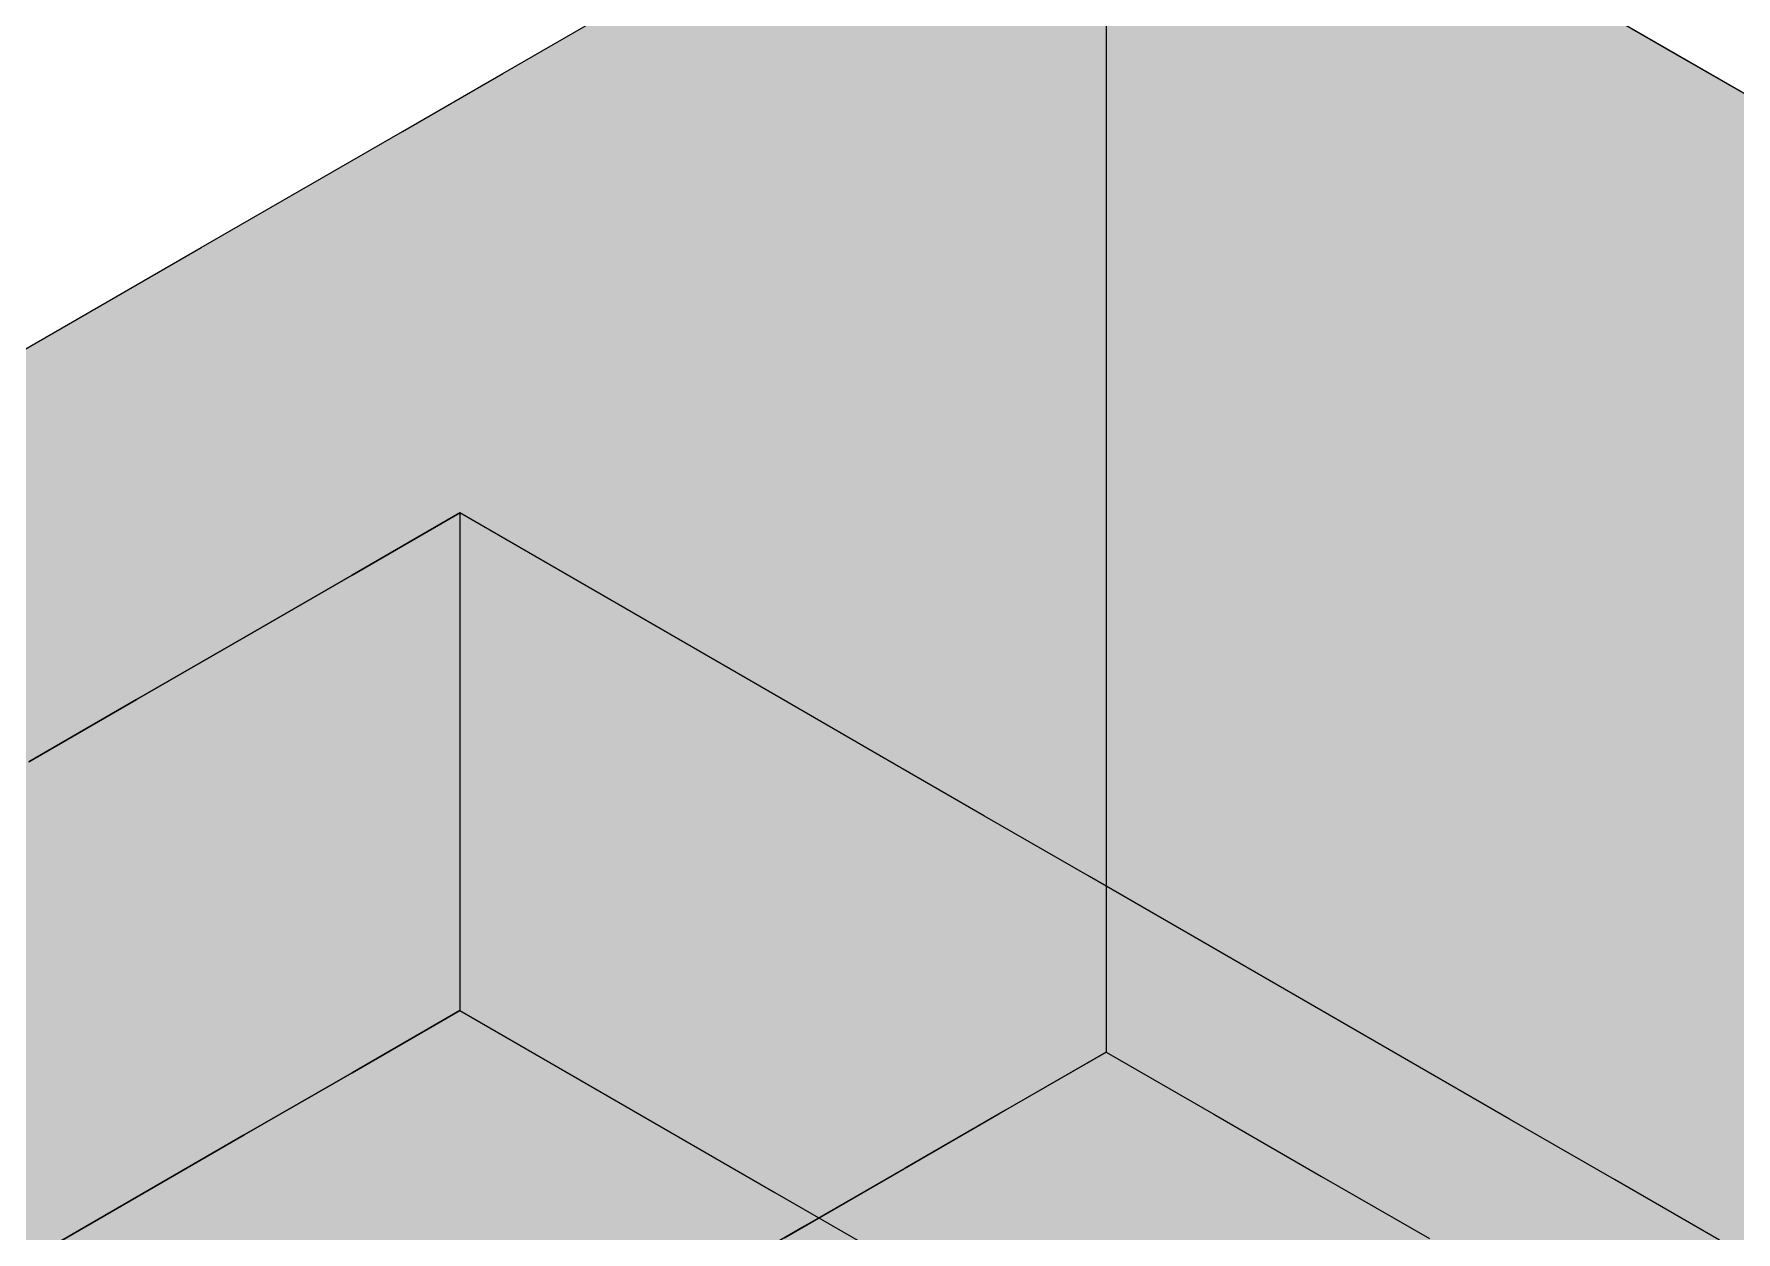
# Model space of a CAD drawing. Header units: metres. Extents: x 349021 to 349543, y 9281040 to 9281959.
# Drawn here: x 349202.8438 to 349203.049, y 9281042.6913 to 9281042.8357 of the extents above; entities that cross this region are included whole.
import ezdxf

# ---------------------------------------------------------------- set-up
doc = ezdxf.new("R2010")
doc.units = ezdxf.units.M
doc.header["$LTSCALE"] = 0.25
doc.layers.add('ISO-3D', color=7, linetype='CONTINUOUS', lineweight=13)
doc.layers.add('ISO-3D-ARISTAS', color=250, linetype='CONTINUOUS', lineweight=13)

msp = doc.modelspace()

# ---------------------------------------------------------------- linework, layer by layer
at = {"layer": 'ISO-3D', "true_color": 0x8e8d88}
for points in [[(349202.97307, 9281042.843), (349202.98606, 9281042.8355), (349202.97307, 9281042.858), (349202.98606, 9281042.8505)], [(349202.99905, 9281042.843), (349203.01204, 9281042.8355), (349202.99905, 9281042.858), (349203.01204, 9281042.8505)], [(349202.98606, 9281042.8355), (349202.99905, 9281042.828), (349202.98606, 9281042.8505), (349202.99905, 9281042.843)], [(349203.01204, 9281042.8355), (349203.02503, 9281042.828), (349203.01204, 9281042.8505), (349203.02503, 9281042.843)], [(349202.97307, 9281042.828), (349202.98606, 9281042.8205), (349202.97307, 9281042.843), (349202.98606, 9281042.8355)], [(349202.99905, 9281042.828), (349203.01204, 9281042.8205), (349202.99905, 9281042.843), (349203.01204, 9281042.8355)], [(349203.02503, 9281042.828), (349203.03802, 9281042.8205), (349203.02503, 9281042.843), (349203.03802, 9281042.8355)], [(349202.98606, 9281042.8205), (349202.99905, 9281042.813), (349202.98606, 9281042.8355), (349202.99905, 9281042.828)], [(349203.01204, 9281042.8205), (349203.02503, 9281042.813), (349203.01204, 9281042.8355), (349203.02503, 9281042.828)], [(349203.03802, 9281042.8205), (349203.05101, 9281042.813), (349203.03802, 9281042.8355), (349203.05101, 9281042.828)], [(349202.97307, 9281042.813), (349202.98606, 9281042.8055), (349202.97307, 9281042.828), (349202.98606, 9281042.8205)], [(349202.99905, 9281042.813), (349203.01204, 9281042.8055), (349202.99905, 9281042.828), (349203.01204, 9281042.8205)], [(349203.02503, 9281042.813), (349203.03802, 9281042.8055), (349203.02503, 9281042.828), (349203.03802, 9281042.8205)], [(349202.98606, 9281042.8055), (349202.99905, 9281042.798), (349202.98606, 9281042.8205), (349202.99905, 9281042.813)], [(349203.01204, 9281042.8055), (349203.02503, 9281042.798), (349203.01204, 9281042.8205), (349203.02503, 9281042.813)], [(349203.03802, 9281042.8055), (349203.05101, 9281042.798), (349203.03802, 9281042.8205), (349203.05101, 9281042.813)], [(349202.97307, 9281042.79871), (349202.98606, 9281042.79121), (349202.97307, 9281042.813), (349202.98606, 9281042.8055)], [(349202.99905, 9281042.798), (349203.01204, 9281042.7905), (349202.99905, 9281042.813), (349203.01204, 9281042.8055)], [(349203.02503, 9281042.798), (349203.03802, 9281042.7905), (349203.02503, 9281042.813), (349203.03802, 9281042.8055)], [(349202.98606, 9281042.79121), (349202.99905, 9281042.78371), (349202.98606, 9281042.8055), (349202.99905, 9281042.798)], [(349203.01204, 9281042.7905), (349203.02503, 9281042.783), (349203.01204, 9281042.8055), (349203.02503, 9281042.798)], [(349203.03802, 9281042.7905), (349203.05101, 9281042.783), (349203.03802, 9281042.8055), (349203.05101, 9281042.798)], [(349202.97307, 9281042.78443), (349202.98606, 9281042.77693), (349202.97307, 9281042.79871), (349202.98606, 9281042.79121)], [(349202.99905, 9281042.78371), (349203.01204, 9281042.77621), (349202.99905, 9281042.798), (349203.01204, 9281042.7905)], [(349203.02503, 9281042.783), (349203.03802, 9281042.7755), (349203.02503, 9281042.798), (349203.03802, 9281042.7905)], [(349202.98606, 9281042.77693), (349202.99905, 9281042.76943), (349202.98606, 9281042.79121), (349202.99905, 9281042.78371)], [(349203.01204, 9281042.77621), (349203.02503, 9281042.76871), (349203.01204, 9281042.7905), (349203.02503, 9281042.783)], [(349203.03802, 9281042.7755), (349203.05101, 9281042.768), (349203.03802, 9281042.7905), (349203.05101, 9281042.783)], [(349202.97307, 9281042.77014), (349202.98606, 9281042.76264), (349202.97307, 9281042.78443), (349202.98606, 9281042.77693)], [(349202.99905, 9281042.76943), (349203.01204, 9281042.76193), (349202.99905, 9281042.78371), (349203.01204, 9281042.77621)], [(349203.02503, 9281042.76871), (349203.03802, 9281042.76121), (349203.02503, 9281042.783), (349203.03802, 9281042.7755)], [(349202.89513, 9281042.763), (349202.90778, 9281042.75569), (349202.89513, 9281042.778), (349202.90778, 9281042.77069)], [(349202.98606, 9281042.76264), (349202.99905, 9281042.75514), (349202.98606, 9281042.77693), (349202.99905, 9281042.76943)], [(349203.01204, 9281042.76193), (349203.02503, 9281042.75443), (349203.01204, 9281042.77621), (349203.02503, 9281042.76871)], [(349203.03802, 9281042.76121), (349203.05101, 9281042.75371), (349203.03802, 9281042.7755), (349203.05101, 9281042.768)], [(349202.90778, 9281042.75569), (349202.92044, 9281042.74838), (349202.90778, 9281042.77069), (349202.92044, 9281042.76338)], [(349202.97307, 9281042.75586), (349202.98606, 9281042.74836), (349202.97307, 9281042.77014), (349202.98606, 9281042.76264)], [(349202.99905, 9281042.75514), (349203.01204, 9281042.74764), (349202.99905, 9281042.76943), (349203.01204, 9281042.76193)], [(349203.02503, 9281042.75443), (349203.03802, 9281042.74693), (349203.02503, 9281042.76871), (349203.03802, 9281042.76121)], [(349202.92044, 9281042.74838), (349202.9331, 9281042.74108), (349202.92044, 9281042.76338), (349202.9331, 9281042.75608)], [(349202.89513, 9281042.748), (349202.90778, 9281042.74069), (349202.89513, 9281042.763), (349202.90778, 9281042.75569)], [(349202.98606, 9281042.74836), (349202.99905, 9281042.74086), (349202.98606, 9281042.76264), (349202.99905, 9281042.75514)], [(349203.01204, 9281042.74764), (349203.02503, 9281042.74014), (349203.01204, 9281042.76193), (349203.02503, 9281042.75443)], [(349203.03802, 9281042.74693), (349203.05101, 9281042.73943), (349203.03802, 9281042.76121), (349203.05101, 9281042.75371)], [(349202.90778, 9281042.74069), (349202.92044, 9281042.73338), (349202.90778, 9281042.75569), (349202.92044, 9281042.74838)], [(349202.9331, 9281042.74108), (349202.94575, 9281042.73377), (349202.9331, 9281042.75608), (349202.94575, 9281042.74877)], [(349202.97307, 9281042.74157), (349202.98606, 9281042.73407), (349202.97307, 9281042.75586), (349202.98606, 9281042.74836)], [(349202.99905, 9281042.74086), (349203.01204, 9281042.73336), (349202.99905, 9281042.75514), (349203.01204, 9281042.74764)], [(349203.02503, 9281042.74014), (349203.03802, 9281042.73264), (349203.02503, 9281042.75443), (349203.03802, 9281042.74693)], [(349202.94575, 9281042.73377), (349202.95841, 9281042.72646), (349202.94575, 9281042.74877), (349202.95841, 9281042.74146)], [(349202.89513, 9281042.733), (349202.90778, 9281042.72569), (349202.89513, 9281042.748), (349202.90778, 9281042.74069)], [(349202.92044, 9281042.73338), (349202.9331, 9281042.72608), (349202.92044, 9281042.74838), (349202.9331, 9281042.74108)], [(349202.98606, 9281042.73407), (349202.99905, 9281042.72657), (349202.98606, 9281042.74836), (349202.99905, 9281042.74086)], [(349203.01204, 9281042.73336), (349203.02503, 9281042.72586), (349203.01204, 9281042.74764), (349203.02503, 9281042.74014)], [(349203.03802, 9281042.73264), (349203.05101, 9281042.72514), (349203.03802, 9281042.74693), (349203.05101, 9281042.73943)], [(349202.90778, 9281042.72569), (349202.92044, 9281042.71838), (349202.90778, 9281042.74069), (349202.92044, 9281042.73338)], [(349202.9331, 9281042.72608), (349202.94575, 9281042.71877), (349202.9331, 9281042.74108), (349202.94575, 9281042.73377)], [(349202.95841, 9281042.72646), (349202.97107, 9281042.71915), (349202.95841, 9281042.74146), (349202.97107, 9281042.73415)], [(349202.97307, 9281042.72729), (349202.98606, 9281042.71979), (349202.97307, 9281042.74157), (349202.98606, 9281042.73407)], [(349202.99905, 9281042.72657), (349203.01204, 9281042.71907), (349202.99905, 9281042.74086), (349203.01204, 9281042.73336)], [(349203.02503, 9281042.72586), (349203.03802, 9281042.71836), (349203.02503, 9281042.74014), (349203.03802, 9281042.73264)], [(349202.89513, 9281042.718), (349202.90778, 9281042.71069), (349202.89513, 9281042.733), (349202.90778, 9281042.72569)], [(349202.92044, 9281042.71838), (349202.9331, 9281042.71108), (349202.92044, 9281042.73338), (349202.9331, 9281042.72608)], [(349202.94575, 9281042.71877), (349202.95841, 9281042.71146), (349202.94575, 9281042.73377), (349202.95841, 9281042.72646)], [(349202.97107, 9281042.71915), (349202.98373, 9281042.71185), (349202.97107, 9281042.73415), (349202.98373, 9281042.72685)], [(349202.98606, 9281042.71979), (349202.99905, 9281042.71229), (349202.98606, 9281042.73407), (349202.99905, 9281042.72657)], [(349203.01204, 9281042.71907), (349203.02503, 9281042.71157), (349203.01204, 9281042.73336), (349203.02503, 9281042.72586)], [(349203.03802, 9281042.71836), (349203.05101, 9281042.71086), (349203.03802, 9281042.73264), (349203.05101, 9281042.72514)], [(349202.95841, 9281042.71146), (349202.97107, 9281042.70415), (349202.95841, 9281042.72646), (349202.97107, 9281042.71915)], [(349202.97307, 9281042.713), (349202.98606, 9281042.7055), (349202.97307, 9281042.72729), (349202.98606, 9281042.71979)], [(349202.98373, 9281042.71185), (349202.99638, 9281042.70454), (349202.98373, 9281042.72685), (349202.99638, 9281042.71954)], [(349202.99905, 9281042.71229), (349203.01204, 9281042.70479), (349202.99905, 9281042.72657), (349203.01204, 9281042.71907)], [(349202.90778, 9281042.71069), (349202.92044, 9281042.70338), (349202.90778, 9281042.72569), (349202.92044, 9281042.71838)], [(349202.9331, 9281042.71108), (349202.94575, 9281042.70377), (349202.9331, 9281042.72608), (349202.94575, 9281042.71877)], [(349203.02503, 9281042.71157), (349203.03802, 9281042.70407), (349203.02503, 9281042.72586), (349203.03802, 9281042.71836)], [(349202.92044, 9281042.70338), (349202.9331, 9281042.69608), (349202.92044, 9281042.71838), (349202.9331, 9281042.71108)], [(349202.94575, 9281042.70377), (349202.95841, 9281042.69646), (349202.94575, 9281042.71877), (349202.95841, 9281042.71146)], [(349202.97107, 9281042.70415), (349202.98373, 9281042.69685), (349202.97107, 9281042.71915), (349202.98373, 9281042.71185)], [(349202.98606, 9281042.7055), (349202.99905, 9281042.698), (349202.98606, 9281042.71979), (349202.99905, 9281042.71229)], [(349202.99638, 9281042.70454), (349203.00904, 9281042.69723), (349202.99638, 9281042.71954), (349203.00904, 9281042.71223)], [(349203.01204, 9281042.70479), (349203.02503, 9281042.69729), (349203.01204, 9281042.71907), (349203.02503, 9281042.71157)], [(349203.03802, 9281042.70407), (349203.05101, 9281042.69657), (349203.03802, 9281042.71836), (349203.05101, 9281042.71086)], [(349202.98373, 9281042.69685), (349202.99638, 9281042.68954), (349202.98373, 9281042.71185), (349202.99638, 9281042.70454)], [(349202.99905, 9281042.698), (349203.01204, 9281042.6905), (349202.99905, 9281042.71229), (349203.01204, 9281042.70479)], [(349203.00904, 9281042.69723), (349203.0217, 9281042.68992), (349203.00904, 9281042.71223), (349203.0217, 9281042.70492)], [(349202.9331, 9281042.69608), (349202.94575, 9281042.68877), (349202.9331, 9281042.71108), (349202.94575, 9281042.70377)], [(349202.95841, 9281042.69646), (349202.97107, 9281042.68915), (349202.95841, 9281042.71146), (349202.97107, 9281042.70415)], [(349203.02503, 9281042.69729), (349203.03802, 9281042.68979), (349203.02503, 9281042.71157), (349203.03802, 9281042.70407)], [(349202.94575, 9281042.68877), (349202.95841, 9281042.68146), (349202.94575, 9281042.70377), (349202.95841, 9281042.69646)], [(349202.97107, 9281042.68915), (349202.98373, 9281042.68185), (349202.97107, 9281042.70415), (349202.98373, 9281042.69685)], [(349202.99638, 9281042.68954), (349203.00904, 9281042.68223), (349202.99638, 9281042.70454), (349203.00904, 9281042.69723)], [(349203.01204, 9281042.6905), (349203.02503, 9281042.683), (349203.01204, 9281042.70479), (349203.02503, 9281042.69729)], [(349203.0217, 9281042.68992), (349203.03436, 9281042.68262), (349203.0217, 9281042.70492), (349203.03436, 9281042.69762)], [(349203.03802, 9281042.68979), (349203.05101, 9281042.68229), (349203.03802, 9281042.70407), (349203.05101, 9281042.69657)], [(349203.03436, 9281042.68262), (349203.04701, 9281042.67531), (349203.03436, 9281042.69762), (349203.04701, 9281042.69031)], [(349202.95841, 9281042.68146), (349202.97107, 9281042.67415), (349202.95841, 9281042.69646), (349202.97107, 9281042.68915)], [(349202.98373, 9281042.68185), (349202.99638, 9281042.67454), (349202.98373, 9281042.69685), (349202.99638, 9281042.68954)], [(349203.00904, 9281042.68223), (349203.0217, 9281042.67492), (349203.00904, 9281042.69723), (349203.0217, 9281042.68992)], [(349203.02503, 9281042.683), (349203.03802, 9281042.6755), (349203.02503, 9281042.69729), (349203.03802, 9281042.68979)]]:
    msp.add_solid(points, dxfattribs=at)
at = {"layer": 'ISO-3D', "true_color": 0x7f7e7a}
for points in [[(349202.93669, 9281042.837), (349202.92457, 9281042.83), (349202.93669, 9281042.852), (349202.92457, 9281042.845)], [(349202.96094, 9281042.836), (349202.94882, 9281042.829), (349202.96094, 9281042.851), (349202.94882, 9281042.844)], [(349202.92457, 9281042.83), (349202.91245, 9281042.823), (349202.92457, 9281042.845), (349202.91245, 9281042.838)], [(349202.94882, 9281042.829), (349202.93669, 9281042.822), (349202.94882, 9281042.844), (349202.93669, 9281042.837)], [(349202.97307, 9281042.828), (349202.96094, 9281042.821), (349202.97307, 9281042.843), (349202.96094, 9281042.836)], [(349202.91245, 9281042.823), (349202.90032, 9281042.816), (349202.91245, 9281042.838), (349202.90032, 9281042.831)], [(349202.93669, 9281042.822), (349202.92457, 9281042.815), (349202.93669, 9281042.837), (349202.92457, 9281042.83)], [(349202.96094, 9281042.821), (349202.94882, 9281042.814), (349202.96094, 9281042.836), (349202.94882, 9281042.829)], [(349202.90032, 9281042.816), (349202.8882, 9281042.809), (349202.90032, 9281042.831), (349202.8882, 9281042.824)], [(349202.92457, 9281042.815), (349202.91245, 9281042.808), (349202.92457, 9281042.83), (349202.91245, 9281042.823)], [(349202.94882, 9281042.814), (349202.93669, 9281042.807), (349202.94882, 9281042.829), (349202.93669, 9281042.822)], [(349202.97307, 9281042.813), (349202.96094, 9281042.806), (349202.97307, 9281042.828), (349202.96094, 9281042.821)], [(349202.8882, 9281042.809), (349202.87607, 9281042.802), (349202.8882, 9281042.824), (349202.87607, 9281042.817)], [(349202.91245, 9281042.808), (349202.90032, 9281042.801), (349202.91245, 9281042.823), (349202.90032, 9281042.816)], [(349202.93669, 9281042.807), (349202.92457, 9281042.8), (349202.93669, 9281042.822), (349202.92457, 9281042.815)], [(349202.96094, 9281042.806), (349202.94882, 9281042.799), (349202.96094, 9281042.821), (349202.94882, 9281042.814)], [(349202.87607, 9281042.802), (349202.86395, 9281042.795), (349202.87607, 9281042.817), (349202.86395, 9281042.81)], [(349202.90032, 9281042.801), (349202.8882, 9281042.794), (349202.90032, 9281042.816), (349202.8882, 9281042.809)], [(349202.92457, 9281042.8), (349202.91245, 9281042.793), (349202.92457, 9281042.815), (349202.91245, 9281042.808)], [(349202.94882, 9281042.799), (349202.93669, 9281042.792), (349202.94882, 9281042.814), (349202.93669, 9281042.807)], [(349202.97307, 9281042.79871), (349202.96094, 9281042.79171), (349202.97307, 9281042.813), (349202.96094, 9281042.806)], [(349202.86395, 9281042.795), (349202.85182, 9281042.788), (349202.86395, 9281042.81), (349202.85182, 9281042.803)], [(349202.8882, 9281042.794), (349202.87607, 9281042.787), (349202.8882, 9281042.809), (349202.87607, 9281042.802)], [(349202.91245, 9281042.793), (349202.90032, 9281042.786), (349202.91245, 9281042.808), (349202.90032, 9281042.801)], [(349202.93669, 9281042.792), (349202.92457, 9281042.785), (349202.93669, 9281042.807), (349202.92457, 9281042.8)], [(349202.96094, 9281042.79171), (349202.94882, 9281042.78471), (349202.96094, 9281042.806), (349202.94882, 9281042.799)], [(349202.85182, 9281042.788), (349202.83883, 9281042.7805), (349202.85182, 9281042.803), (349202.83883, 9281042.7955)], [(349202.87607, 9281042.787), (349202.86395, 9281042.78), (349202.87607, 9281042.802), (349202.86395, 9281042.795)], [(349202.90032, 9281042.786), (349202.8882, 9281042.779), (349202.90032, 9281042.801), (349202.8882, 9281042.794)], [(349202.92457, 9281042.785), (349202.91245, 9281042.778), (349202.92457, 9281042.8), (349202.91245, 9281042.793)], [(349202.94882, 9281042.78471), (349202.93669, 9281042.77771), (349202.94882, 9281042.799), (349202.93669, 9281042.792)], [(349202.97307, 9281042.78443), (349202.96094, 9281042.77743), (349202.97307, 9281042.79871), (349202.96094, 9281042.79171)], [(349202.86395, 9281042.78), (349202.85182, 9281042.773), (349202.86395, 9281042.795), (349202.85182, 9281042.788)], [(349202.8882, 9281042.779), (349202.87607, 9281042.772), (349202.8882, 9281042.794), (349202.87607, 9281042.787)], [(349202.91245, 9281042.778), (349202.90032, 9281042.771), (349202.91245, 9281042.793), (349202.90032, 9281042.786)], [(349202.93669, 9281042.77771), (349202.92457, 9281042.77071), (349202.93669, 9281042.792), (349202.92457, 9281042.785)], [(349202.96094, 9281042.77743), (349202.94882, 9281042.77043), (349202.96094, 9281042.79171), (349202.94882, 9281042.78471)], [(349202.85182, 9281042.773), (349202.83883, 9281042.7655), (349202.85182, 9281042.788), (349202.83883, 9281042.7805)], [(349202.87607, 9281042.772), (349202.86395, 9281042.765), (349202.87607, 9281042.787), (349202.86395, 9281042.78)], [(349202.90032, 9281042.771), (349202.8882, 9281042.764), (349202.90032, 9281042.786), (349202.8882, 9281042.779)], [(349202.92457, 9281042.77071), (349202.91245, 9281042.76371), (349202.92457, 9281042.785), (349202.91245, 9281042.778)], [(349202.94882, 9281042.77043), (349202.93669, 9281042.76343), (349202.94882, 9281042.78471), (349202.93669, 9281042.77771)], [(349202.97307, 9281042.77014), (349202.96094, 9281042.76314), (349202.97307, 9281042.78443), (349202.96094, 9281042.77743)], [(349202.86395, 9281042.765), (349202.85182, 9281042.758), (349202.86395, 9281042.78), (349202.85182, 9281042.773)], [(349202.8882, 9281042.764), (349202.87607, 9281042.757), (349202.8882, 9281042.779), (349202.87607, 9281042.772)], [(349202.89513, 9281042.763), (349202.88214, 9281042.7555), (349202.89513, 9281042.778), (349202.88214, 9281042.7705)], [(349202.91245, 9281042.76371), (349202.90032, 9281042.75671), (349202.91245, 9281042.778), (349202.90032, 9281042.771)], [(349202.93669, 9281042.76343), (349202.92457, 9281042.75643), (349202.93669, 9281042.77771), (349202.92457, 9281042.77071)], [(349202.96094, 9281042.76314), (349202.94882, 9281042.75614), (349202.96094, 9281042.77743), (349202.94882, 9281042.77043)], [(349202.85182, 9281042.758), (349202.83883, 9281042.7505), (349202.85182, 9281042.773), (349202.83883, 9281042.7655)], [(349202.87607, 9281042.757), (349202.86395, 9281042.75), (349202.87607, 9281042.772), (349202.86395, 9281042.765)], [(349202.88214, 9281042.7555), (349202.86914, 9281042.748), (349202.88214, 9281042.7705), (349202.86914, 9281042.763)], [(349202.90032, 9281042.75671), (349202.8882, 9281042.74971), (349202.90032, 9281042.771), (349202.8882, 9281042.764)], [(349202.92457, 9281042.75643), (349202.91245, 9281042.74943), (349202.92457, 9281042.77071), (349202.91245, 9281042.76371)], [(349202.94882, 9281042.75614), (349202.93669, 9281042.74914), (349202.94882, 9281042.77043), (349202.93669, 9281042.76343)], [(349202.97307, 9281042.75586), (349202.96094, 9281042.74886), (349202.97307, 9281042.77014), (349202.96094, 9281042.76314)], [(349202.86395, 9281042.75), (349202.85182, 9281042.743), (349202.86395, 9281042.765), (349202.85182, 9281042.758)], [(349202.8882, 9281042.74971), (349202.87607, 9281042.74271), (349202.8882, 9281042.764), (349202.87607, 9281042.757)], [(349202.91245, 9281042.74943), (349202.90032, 9281042.74243), (349202.91245, 9281042.76371), (349202.90032, 9281042.75671)], [(349202.93669, 9281042.74914), (349202.92457, 9281042.74214), (349202.93669, 9281042.76343), (349202.92457, 9281042.75643)], [(349202.96094, 9281042.74886), (349202.94882, 9281042.74186), (349202.96094, 9281042.76314), (349202.94882, 9281042.75614)], [(349202.86914, 9281042.748), (349202.85615, 9281042.7405), (349202.86914, 9281042.763), (349202.85615, 9281042.7555)], [(349202.89513, 9281042.748), (349202.88214, 9281042.7405), (349202.89513, 9281042.763), (349202.88214, 9281042.7555)], [(349202.85182, 9281042.743), (349202.83883, 9281042.7355), (349202.85182, 9281042.758), (349202.83883, 9281042.7505)], [(349202.87607, 9281042.74271), (349202.86395, 9281042.73571), (349202.87607, 9281042.757), (349202.86395, 9281042.75)], [(349202.85615, 9281042.7405), (349202.84316, 9281042.733), (349202.85615, 9281042.7555), (349202.84316, 9281042.748)], [(349202.88214, 9281042.7405), (349202.86914, 9281042.733), (349202.88214, 9281042.7555), (349202.86914, 9281042.748)], [(349202.90032, 9281042.74243), (349202.8882, 9281042.73543), (349202.90032, 9281042.75671), (349202.8882, 9281042.74971)], [(349202.92457, 9281042.74214), (349202.91245, 9281042.73514), (349202.92457, 9281042.75643), (349202.91245, 9281042.74943)], [(349202.94882, 9281042.74186), (349202.93669, 9281042.73486), (349202.94882, 9281042.75614), (349202.93669, 9281042.74914)], [(349202.97307, 9281042.74157), (349202.96094, 9281042.73457), (349202.97307, 9281042.75586), (349202.96094, 9281042.74886)], [(349202.86395, 9281042.73571), (349202.85182, 9281042.72871), (349202.86395, 9281042.75), (349202.85182, 9281042.743)], [(349202.8882, 9281042.73543), (349202.87607, 9281042.72843), (349202.8882, 9281042.74971), (349202.87607, 9281042.74271)], [(349202.91245, 9281042.73514), (349202.90032, 9281042.72814), (349202.91245, 9281042.74943), (349202.90032, 9281042.74243)], [(349202.93669, 9281042.73486), (349202.92457, 9281042.72786), (349202.93669, 9281042.74914), (349202.92457, 9281042.74214)], [(349202.96094, 9281042.73457), (349202.94882, 9281042.72757), (349202.96094, 9281042.74886), (349202.94882, 9281042.74186)], [(349202.86914, 9281042.733), (349202.85615, 9281042.7255), (349202.86914, 9281042.748), (349202.85615, 9281042.7405)], [(349202.89513, 9281042.733), (349202.88214, 9281042.7255), (349202.89513, 9281042.748), (349202.88214, 9281042.7405)], [(349202.85182, 9281042.72871), (349202.83883, 9281042.72121), (349202.85182, 9281042.743), (349202.83883, 9281042.7355)], [(349202.87607, 9281042.72843), (349202.86395, 9281042.72143), (349202.87607, 9281042.74271), (349202.86395, 9281042.73571)], [(349202.90032, 9281042.72814), (349202.8882, 9281042.72114), (349202.90032, 9281042.74243), (349202.8882, 9281042.73543)], [(349202.92457, 9281042.72786), (349202.91245, 9281042.72086), (349202.92457, 9281042.74214), (349202.91245, 9281042.73514)], [(349202.94882, 9281042.72757), (349202.93669, 9281042.72057), (349202.94882, 9281042.74186), (349202.93669, 9281042.73486)], [(349202.97307, 9281042.72729), (349202.96094, 9281042.72029), (349202.97307, 9281042.74157), (349202.96094, 9281042.73457)], [(349202.85615, 9281042.7255), (349202.84316, 9281042.718), (349202.85615, 9281042.7405), (349202.84316, 9281042.733)], [(349202.88214, 9281042.7255), (349202.86914, 9281042.718), (349202.88214, 9281042.7405), (349202.86914, 9281042.733)], [(349202.86395, 9281042.72143), (349202.85182, 9281042.71443), (349202.86395, 9281042.73571), (349202.85182, 9281042.72871)], [(349202.8882, 9281042.72114), (349202.87607, 9281042.71414), (349202.8882, 9281042.73543), (349202.87607, 9281042.72843)], [(349202.91245, 9281042.72086), (349202.90032, 9281042.71386), (349202.91245, 9281042.73514), (349202.90032, 9281042.72814)], [(349202.93669, 9281042.72057), (349202.92457, 9281042.71357), (349202.93669, 9281042.73486), (349202.92457, 9281042.72786)], [(349202.96094, 9281042.72029), (349202.94882, 9281042.71329), (349202.96094, 9281042.73457), (349202.94882, 9281042.72757)], [(349202.86914, 9281042.718), (349202.85615, 9281042.7105), (349202.86914, 9281042.733), (349202.85615, 9281042.7255)], [(349202.89513, 9281042.718), (349202.88214, 9281042.7105), (349202.89513, 9281042.733), (349202.88214, 9281042.7255)], [(349202.85182, 9281042.71443), (349202.83883, 9281042.70693), (349202.85182, 9281042.72871), (349202.83883, 9281042.72121)], [(349202.87607, 9281042.71414), (349202.86395, 9281042.70714), (349202.87607, 9281042.72843), (349202.86395, 9281042.72143)], [(349202.90032, 9281042.71386), (349202.8882, 9281042.70686), (349202.90032, 9281042.72814), (349202.8882, 9281042.72114)], [(349202.92457, 9281042.71357), (349202.91245, 9281042.70657), (349202.92457, 9281042.72786), (349202.91245, 9281042.72086)], [(349202.94882, 9281042.71329), (349202.93669, 9281042.70629), (349202.94882, 9281042.72757), (349202.93669, 9281042.72057)], [(349202.97307, 9281042.713), (349202.96094, 9281042.706), (349202.97307, 9281042.72729), (349202.96094, 9281042.72029)], [(349202.85615, 9281042.7105), (349202.84316, 9281042.703), (349202.85615, 9281042.7255), (349202.84316, 9281042.718)], [(349202.88214, 9281042.7105), (349202.86914, 9281042.703), (349202.88214, 9281042.7255), (349202.86914, 9281042.718)], [(349202.86395, 9281042.70714), (349202.85182, 9281042.70014), (349202.86395, 9281042.72143), (349202.85182, 9281042.71443)], [(349202.8882, 9281042.70686), (349202.87607, 9281042.69986), (349202.8882, 9281042.72114), (349202.87607, 9281042.71414)], [(349202.91245, 9281042.70657), (349202.90032, 9281042.69957), (349202.91245, 9281042.72086), (349202.90032, 9281042.71386)], [(349202.93669, 9281042.70629), (349202.92457, 9281042.69929), (349202.93669, 9281042.72057), (349202.92457, 9281042.71357)], [(349202.96094, 9281042.706), (349202.94882, 9281042.699), (349202.96094, 9281042.72029), (349202.94882, 9281042.71329)], [(349202.86914, 9281042.703), (349202.85615, 9281042.6955), (349202.86914, 9281042.718), (349202.85615, 9281042.7105)], [(349202.85182, 9281042.70014), (349202.83883, 9281042.69264), (349202.85182, 9281042.71443), (349202.83883, 9281042.70693)], [(349202.87607, 9281042.69986), (349202.86395, 9281042.69286), (349202.87607, 9281042.71414), (349202.86395, 9281042.70714)], [(349202.90032, 9281042.69957), (349202.8882, 9281042.69257), (349202.90032, 9281042.71386), (349202.8882, 9281042.70686)], [(349202.92457, 9281042.69929), (349202.91245, 9281042.69229), (349202.92457, 9281042.71357), (349202.91245, 9281042.70657)], [(349202.94882, 9281042.699), (349202.93669, 9281042.692), (349202.94882, 9281042.71329), (349202.93669, 9281042.70629)], [(349202.85615, 9281042.6955), (349202.84316, 9281042.688), (349202.85615, 9281042.7105), (349202.84316, 9281042.703)], [(349202.86395, 9281042.69286), (349202.85182, 9281042.68586), (349202.86395, 9281042.70714), (349202.85182, 9281042.70014)], [(349202.8882, 9281042.69257), (349202.87607, 9281042.68557), (349202.8882, 9281042.70686), (349202.87607, 9281042.69986)], [(349202.91245, 9281042.69229), (349202.90032, 9281042.68529), (349202.91245, 9281042.70657), (349202.90032, 9281042.69957)], [(349202.93669, 9281042.692), (349202.92457, 9281042.685), (349202.93669, 9281042.70629), (349202.92457, 9281042.69929)], [(349202.85182, 9281042.68586), (349202.83883, 9281042.67836), (349202.85182, 9281042.70014), (349202.83883, 9281042.69264)], [(349202.87607, 9281042.68557), (349202.86395, 9281042.67857), (349202.87607, 9281042.69986), (349202.86395, 9281042.69286)], [(349202.90032, 9281042.68529), (349202.8882, 9281042.67829), (349202.90032, 9281042.69957), (349202.8882, 9281042.69257)], [(349202.92457, 9281042.685), (349202.91245, 9281042.678), (349202.92457, 9281042.69929), (349202.91245, 9281042.69229)], [(349202.86395, 9281042.67857), (349202.85182, 9281042.67157), (349202.86395, 9281042.69286), (349202.85182, 9281042.68586)], [(349202.8882, 9281042.67829), (349202.87607, 9281042.67129), (349202.8882, 9281042.69257), (349202.87607, 9281042.68557)], [(349202.91245, 9281042.678), (349202.90032, 9281042.671), (349202.91245, 9281042.69229), (349202.90032, 9281042.68529)]]:
    msp.add_solid(points, dxfattribs=at)
at = {"layer": 'ISO-3D', "true_color": 0x9e9c96}
for points in [[(349203.01637, 9281042.848), (349203.02903, 9281042.84069), (349203.00424, 9281042.841), (349203.0169, 9281042.83369)], [(349202.94752, 9281042.84575), (349202.95835, 9281042.8395), (349202.9354, 9281042.83875), (349202.94622, 9281042.8325)], [(349202.97047, 9281042.8465), (349202.9813, 9281042.84025), (349202.95835, 9281042.8395), (349202.96917, 9281042.83325)], [(349202.99342, 9281042.84725), (349203.00424, 9281042.841), (349202.9813, 9281042.84025), (349202.99212, 9281042.834)], [(349202.92457, 9281042.845), (349202.9354, 9281042.83875), (349202.91245, 9281042.838), (349202.92327, 9281042.83175)], [(349202.95835, 9281042.8395), (349202.96917, 9281042.83325), (349202.94622, 9281042.8325), (349202.95705, 9281042.82625)], [(349202.9813, 9281042.84025), (349202.99212, 9281042.834), (349202.96917, 9281042.83325), (349202.98, 9281042.827)], [(349203.00424, 9281042.841), (349203.0169, 9281042.83369), (349202.99212, 9281042.834), (349203.00478, 9281042.82669)], [(349203.02903, 9281042.84069), (349203.04168, 9281042.83338), (349203.0169, 9281042.83369), (349203.02956, 9281042.82638)], [(349202.91245, 9281042.838), (349202.92327, 9281042.83175), (349202.90032, 9281042.831), (349202.91115, 9281042.82475)], [(349202.9354, 9281042.83875), (349202.94622, 9281042.8325), (349202.92327, 9281042.83175), (349202.9341, 9281042.8255)], [(349202.96917, 9281042.83325), (349202.98, 9281042.827), (349202.95705, 9281042.82625), (349202.96787, 9281042.82)], [(349202.99212, 9281042.834), (349203.00478, 9281042.82669), (349202.98, 9281042.827), (349202.99265, 9281042.81969)], [(349203.0169, 9281042.83369), (349203.02956, 9281042.82638), (349203.00478, 9281042.82669), (349203.01744, 9281042.81938)], [(349203.04168, 9281042.83338), (349203.05434, 9281042.82608), (349203.02956, 9281042.82638), (349203.04222, 9281042.81908)], [(349202.90032, 9281042.831), (349202.91115, 9281042.82475), (349202.8882, 9281042.824), (349202.89902, 9281042.81775)], [(349202.92327, 9281042.83175), (349202.9341, 9281042.8255), (349202.91115, 9281042.82475), (349202.92197, 9281042.8185)], [(349202.94622, 9281042.8325), (349202.95705, 9281042.82625), (349202.9341, 9281042.8255), (349202.94492, 9281042.81925)], [(349202.98, 9281042.827), (349202.99265, 9281042.81969), (349202.96787, 9281042.82), (349202.98053, 9281042.81269)], [(349202.91115, 9281042.82475), (349202.92197, 9281042.8185), (349202.89902, 9281042.81775), (349202.90985, 9281042.8115)], [(349202.9341, 9281042.8255), (349202.94492, 9281042.81925), (349202.92197, 9281042.8185), (349202.9328, 9281042.81225)], [(349202.95705, 9281042.82625), (349202.96787, 9281042.82), (349202.94492, 9281042.81925), (349202.95575, 9281042.813)], [(349203.00478, 9281042.82669), (349203.01744, 9281042.81938), (349202.99265, 9281042.81969), (349203.00531, 9281042.81238)], [(349203.02956, 9281042.82638), (349203.04222, 9281042.81908), (349203.01744, 9281042.81938), (349203.03009, 9281042.81208)], [(349203.05434, 9281042.82608), (349203.067, 9281042.81877), (349203.04222, 9281042.81908), (349203.05487, 9281042.81177)], [(349202.8882, 9281042.824), (349202.89902, 9281042.81775), (349202.87607, 9281042.817), (349202.8869, 9281042.81075)], [(349202.94492, 9281042.81925), (349202.95575, 9281042.813), (349202.9328, 9281042.81225), (349202.94362, 9281042.806)], [(349202.96787, 9281042.82), (349202.98053, 9281042.81269), (349202.95575, 9281042.813), (349202.9684, 9281042.80569)], [(349202.99265, 9281042.81969), (349203.00531, 9281042.81238), (349202.98053, 9281042.81269), (349202.99319, 9281042.80538)], [(349203.01744, 9281042.81938), (349203.03009, 9281042.81208), (349203.00531, 9281042.81238), (349203.01797, 9281042.80508)], [(349203.04222, 9281042.81908), (349203.05487, 9281042.81177), (349203.03009, 9281042.81208), (349203.04275, 9281042.80477)], [(349202.87607, 9281042.817), (349202.8869, 9281042.81075), (349202.86395, 9281042.81), (349202.87477, 9281042.80375)], [(349202.89902, 9281042.81775), (349202.90985, 9281042.8115), (349202.8869, 9281042.81075), (349202.89772, 9281042.8045)], [(349202.92197, 9281042.8185), (349202.9328, 9281042.81225), (349202.90985, 9281042.8115), (349202.92067, 9281042.80525)], [(349202.95575, 9281042.813), (349202.9684, 9281042.80569), (349202.94362, 9281042.806), (349202.95628, 9281042.79869)], [(349202.98053, 9281042.81269), (349202.99319, 9281042.80538), (349202.9684, 9281042.80569), (349202.98106, 9281042.79838)], [(349203.00531, 9281042.81238), (349203.01797, 9281042.80508), (349202.99319, 9281042.80538), (349203.00584, 9281042.79808)], [(349202.8869, 9281042.81075), (349202.89772, 9281042.8045), (349202.87477, 9281042.80375), (349202.8856, 9281042.7975)], [(349202.90985, 9281042.8115), (349202.92067, 9281042.80525), (349202.89772, 9281042.8045), (349202.90855, 9281042.79825)], [(349202.9328, 9281042.81225), (349202.94362, 9281042.806), (349202.92067, 9281042.80525), (349202.9315, 9281042.799)], [(349203.03009, 9281042.81208), (349203.04275, 9281042.80477), (349203.01797, 9281042.80508), (349203.03063, 9281042.79777)], [(349203.05487, 9281042.81177), (349203.06753, 9281042.80446), (349203.04275, 9281042.80477), (349203.05541, 9281042.79746)], [(349202.86395, 9281042.81), (349202.87477, 9281042.80375), (349202.85182, 9281042.803), (349202.86265, 9281042.79675)], [(349202.89772, 9281042.8045), (349202.90855, 9281042.79825), (349202.8856, 9281042.7975), (349202.89642, 9281042.79125)], [(349202.92067, 9281042.80525), (349202.9315, 9281042.799), (349202.90855, 9281042.79825), (349202.91937, 9281042.792)], [(349202.94362, 9281042.806), (349202.95628, 9281042.79869), (349202.9315, 9281042.799), (349202.94416, 9281042.79169)], [(349202.9684, 9281042.80569), (349202.98106, 9281042.79838), (349202.95628, 9281042.79869), (349202.96894, 9281042.79138)], [(349202.99319, 9281042.80538), (349203.00584, 9281042.79808), (349202.98106, 9281042.79838), (349202.99372, 9281042.79108)], [(349203.01797, 9281042.80508), (349203.03063, 9281042.79777), (349203.00584, 9281042.79808), (349203.0185, 9281042.79077)], [(349203.04275, 9281042.80477), (349203.05541, 9281042.79746), (349203.03063, 9281042.79777), (349203.04328, 9281042.79046)], [(349202.85182, 9281042.803), (349202.86265, 9281042.79675), (349202.83883, 9281042.7955), (349202.84966, 9281042.78925)], [(349202.87477, 9281042.80375), (349202.8856, 9281042.7975), (349202.86265, 9281042.79675), (349202.87348, 9281042.7905)], [(349202.90855, 9281042.79825), (349202.91937, 9281042.792), (349202.89642, 9281042.79125), (349202.90725, 9281042.785)], [(349202.9315, 9281042.799), (349202.94416, 9281042.79169), (349202.91937, 9281042.792), (349202.93203, 9281042.78469)], [(349202.95628, 9281042.79869), (349202.96894, 9281042.79138), (349202.94416, 9281042.79169), (349202.95681, 9281042.78438)], [(349202.98106, 9281042.79838), (349202.99372, 9281042.79108), (349202.96894, 9281042.79138), (349202.9816, 9281042.78408)], [(349203.00584, 9281042.79808), (349203.0185, 9281042.79077), (349202.99372, 9281042.79108), (349203.00638, 9281042.78377)], [(349202.86265, 9281042.79675), (349202.87348, 9281042.7905), (349202.84966, 9281042.78925), (349202.86048, 9281042.783)], [(349202.8856, 9281042.7975), (349202.89642, 9281042.79125), (349202.87348, 9281042.7905), (349202.8843, 9281042.78425)], [(349203.03063, 9281042.79777), (349203.04328, 9281042.79046), (349203.0185, 9281042.79077), (349203.03116, 9281042.78346)], [(349203.05541, 9281042.79746), (349203.06806, 9281042.79015), (349203.04328, 9281042.79046), (349203.05594, 9281042.78315)], [(349202.83883, 9281042.7955), (349202.84966, 9281042.78925), (349202.82584, 9281042.788), (349202.83667, 9281042.78175)], [(349202.91937, 9281042.792), (349202.93203, 9281042.78469), (349202.90725, 9281042.785), (349202.91991, 9281042.77769)], [(349202.87348, 9281042.7905), (349202.8843, 9281042.78425), (349202.86048, 9281042.783), (349202.87131, 9281042.77675)], [(349202.89642, 9281042.79125), (349202.90725, 9281042.785), (349202.8843, 9281042.78425), (349202.89513, 9281042.778)], [(349202.94416, 9281042.79169), (349202.95681, 9281042.78438), (349202.93203, 9281042.78469), (349202.94469, 9281042.77738)], [(349202.96894, 9281042.79138), (349202.9816, 9281042.78408), (349202.95681, 9281042.78438), (349202.96947, 9281042.77708)], [(349202.99372, 9281042.79108), (349203.00638, 9281042.78377), (349202.9816, 9281042.78408), (349202.99425, 9281042.77677)], [(349203.0185, 9281042.79077), (349203.03116, 9281042.78346), (349203.00638, 9281042.78377), (349203.01903, 9281042.77646)], [(349203.04328, 9281042.79046), (349203.05594, 9281042.78315), (349203.03116, 9281042.78346), (349203.04382, 9281042.77615)], [(349202.84966, 9281042.78925), (349202.86048, 9281042.783), (349202.83667, 9281042.78175), (349202.84749, 9281042.7755)], [(349202.8843, 9281042.78425), (349202.89513, 9281042.778), (349202.87131, 9281042.77675), (349202.88214, 9281042.7705)], [(349202.90725, 9281042.785), (349202.91991, 9281042.77769), (349202.89513, 9281042.778), (349202.90778, 9281042.77069)], [(349202.93203, 9281042.78469), (349202.94469, 9281042.77738), (349202.91991, 9281042.77769), (349202.93256, 9281042.77038)], [(349202.95681, 9281042.78438), (349202.96947, 9281042.77708), (349202.94469, 9281042.77738), (349202.95735, 9281042.77008)], [(349202.9816, 9281042.78408), (349202.99425, 9281042.77677), (349202.96947, 9281042.77708), (349202.98213, 9281042.76977)], [(349203.00638, 9281042.78377), (349203.01903, 9281042.77646), (349202.99425, 9281042.77677), (349203.00691, 9281042.76946)], [(349202.83667, 9281042.78175), (349202.84749, 9281042.7755), (349202.82368, 9281042.77425), (349202.8345, 9281042.768)], [(349202.86048, 9281042.783), (349202.87131, 9281042.77675), (349202.84749, 9281042.7755), (349202.85832, 9281042.76925)], [(349203.03116, 9281042.78346), (349203.04382, 9281042.77615), (349203.01903, 9281042.77646), (349203.03169, 9281042.76915)], [(349203.05594, 9281042.78315), (349203.0686, 9281042.77585), (349203.04382, 9281042.77615), (349203.05647, 9281042.76885)], [(349202.91991, 9281042.77769), (349202.93256, 9281042.77038), (349202.90778, 9281042.77069), (349202.92044, 9281042.76338)], [(349202.84749, 9281042.7755), (349202.85832, 9281042.76925), (349202.8345, 9281042.768), (349202.84533, 9281042.76175)], [(349202.87131, 9281042.77675), (349202.88214, 9281042.7705), (349202.85832, 9281042.76925), (349202.86914, 9281042.763)], [(349202.94469, 9281042.77738), (349202.95735, 9281042.77008), (349202.93256, 9281042.77038), (349202.94522, 9281042.76308)], [(349202.96947, 9281042.77708), (349202.98213, 9281042.76977), (349202.95735, 9281042.77008), (349202.97, 9281042.76277)], [(349202.99425, 9281042.77677), (349203.00691, 9281042.76946), (349202.98213, 9281042.76977), (349202.99479, 9281042.76246)], [(349203.01903, 9281042.77646), (349203.03169, 9281042.76915), (349203.00691, 9281042.76946), (349203.01957, 9281042.76215)], [(349203.04382, 9281042.77615), (349203.05647, 9281042.76885), (349203.03169, 9281042.76915), (349203.04435, 9281042.76185)], [(349202.93256, 9281042.77038), (349202.94522, 9281042.76308), (349202.92044, 9281042.76338), (349202.9331, 9281042.75608)], [(349202.95735, 9281042.77008), (349202.97, 9281042.76277), (349202.94522, 9281042.76308), (349202.95788, 9281042.75577)], [(349202.98213, 9281042.76977), (349202.99479, 9281042.76246), (349202.97, 9281042.76277), (349202.98266, 9281042.75546)], [(349203.00691, 9281042.76946), (349203.01957, 9281042.76215), (349202.99479, 9281042.76246), (349203.00744, 9281042.75515)], [(349202.8345, 9281042.768), (349202.84533, 9281042.76175), (349202.82151, 9281042.7605), (349202.83234, 9281042.75425)], [(349202.85832, 9281042.76925), (349202.86914, 9281042.763), (349202.84533, 9281042.76175), (349202.85615, 9281042.7555)], [(349203.03169, 9281042.76915), (349203.04435, 9281042.76185), (349203.01957, 9281042.76215), (349203.03222, 9281042.75485)], [(349203.05647, 9281042.76885), (349203.06913, 9281042.76154), (349203.04435, 9281042.76185), (349203.05701, 9281042.75454)], [(349202.84533, 9281042.76175), (349202.85615, 9281042.7555), (349202.83234, 9281042.75425), (349202.84316, 9281042.748)], [(349202.94522, 9281042.76308), (349202.95788, 9281042.75577), (349202.9331, 9281042.75608), (349202.94575, 9281042.74877)], [(349202.97, 9281042.76277), (349202.98266, 9281042.75546), (349202.95788, 9281042.75577), (349202.97054, 9281042.74846)], [(349202.99479, 9281042.76246), (349203.00744, 9281042.75515), (349202.98266, 9281042.75546), (349202.99532, 9281042.74815)], [(349203.01957, 9281042.76215), (349203.03222, 9281042.75485), (349203.00744, 9281042.75515), (349203.0201, 9281042.74785)], [(349203.04435, 9281042.76185), (349203.05701, 9281042.75454), (349203.03222, 9281042.75485), (349203.04488, 9281042.74754)], [(349202.95788, 9281042.75577), (349202.97054, 9281042.74846), (349202.94575, 9281042.74877), (349202.95841, 9281042.74146)], [(349202.98266, 9281042.75546), (349202.99532, 9281042.74815), (349202.97054, 9281042.74846), (349202.98319, 9281042.74115)], [(349203.00744, 9281042.75515), (349203.0201, 9281042.74785), (349202.99532, 9281042.74815), (349203.00798, 9281042.74085)], [(349203.03222, 9281042.75485), (349203.04488, 9281042.74754), (349203.0201, 9281042.74785), (349203.03276, 9281042.74054)], [(349203.05701, 9281042.75454), (349203.06966, 9281042.74723), (349203.04488, 9281042.74754), (349203.05754, 9281042.74023)], [(349202.97054, 9281042.74846), (349202.98319, 9281042.74115), (349202.95841, 9281042.74146), (349202.97107, 9281042.73415)], [(349202.99532, 9281042.74815), (349203.00798, 9281042.74085), (349202.98319, 9281042.74115), (349202.99585, 9281042.73385)], [(349203.0201, 9281042.74785), (349203.03276, 9281042.74054), (349203.00798, 9281042.74085), (349203.02063, 9281042.73354)], [(349203.04488, 9281042.74754), (349203.05754, 9281042.74023), (349203.03276, 9281042.74054), (349203.04541, 9281042.73323)], [(349202.98319, 9281042.74115), (349202.99585, 9281042.73385), (349202.97107, 9281042.73415), (349202.98373, 9281042.72685)], [(349203.00798, 9281042.74085), (349203.02063, 9281042.73354), (349202.99585, 9281042.73385), (349203.00851, 9281042.72654)], [(349203.03276, 9281042.74054), (349203.04541, 9281042.73323), (349203.02063, 9281042.73354), (349203.03329, 9281042.72623)], [(349203.05754, 9281042.74023), (349203.0702, 9281042.73292), (349203.04541, 9281042.73323), (349203.05807, 9281042.72592)], [(349202.99585, 9281042.73385), (349203.00851, 9281042.72654), (349202.98373, 9281042.72685), (349202.99638, 9281042.71954)], [(349203.02063, 9281042.73354), (349203.03329, 9281042.72623), (349203.00851, 9281042.72654), (349203.02117, 9281042.71923)], [(349203.04541, 9281042.73323), (349203.05807, 9281042.72592), (349203.03329, 9281042.72623), (349203.04595, 9281042.71892)], [(349203.00851, 9281042.72654), (349203.02117, 9281042.71923), (349202.99638, 9281042.71954), (349203.00904, 9281042.71223)], [(349203.03329, 9281042.72623), (349203.04595, 9281042.71892), (349203.02117, 9281042.71923), (349203.03382, 9281042.71192)], [(349203.05807, 9281042.72592), (349203.07073, 9281042.71862), (349203.04595, 9281042.71892), (349203.0586, 9281042.71162)], [(349202.89513, 9281042.718), (349202.90778, 9281042.71069), (349202.88214, 9281042.7105), (349202.89479, 9281042.70319)], [(349203.02117, 9281042.71923), (349203.03382, 9281042.71192), (349203.00904, 9281042.71223), (349203.0217, 9281042.70492)], [(349203.04595, 9281042.71892), (349203.0586, 9281042.71162), (349203.03382, 9281042.71192), (349203.04648, 9281042.70462)], [(349202.97307, 9281042.713), (349202.98606, 9281042.7055), (349202.96014, 9281042.70554), (349202.97313, 9281042.69804)], [(349203.03382, 9281042.71192), (349203.04648, 9281042.70462), (349203.0217, 9281042.70492), (349203.03436, 9281042.69762)], [(349202.88214, 9281042.7105), (349202.89479, 9281042.70319), (349202.86914, 9281042.703), (349202.8818, 9281042.69569)], [(349202.90778, 9281042.71069), (349202.92044, 9281042.70338), (349202.89479, 9281042.70319), (349202.90745, 9281042.69588)], [(349203.0586, 9281042.71162), (349203.07126, 9281042.70431), (349203.04648, 9281042.70462), (349203.05914, 9281042.69731)], [(349202.96014, 9281042.70554), (349202.97313, 9281042.69804), (349202.94721, 9281042.69807), (349202.9602, 9281042.69057)], [(349202.98606, 9281042.7055), (349202.99905, 9281042.698), (349202.97313, 9281042.69804), (349202.98612, 9281042.69054)], [(349203.04648, 9281042.70462), (349203.05914, 9281042.69731), (349203.03436, 9281042.69762), (349203.04701, 9281042.69031)], [(349202.86914, 9281042.703), (349202.8818, 9281042.69569), (349202.85615, 9281042.6955), (349202.86881, 9281042.68819)], [(349202.89479, 9281042.70319), (349202.90745, 9281042.69588), (349202.8818, 9281042.69569), (349202.89446, 9281042.68838)], [(349202.92044, 9281042.70338), (349202.9331, 9281042.69608), (349202.90745, 9281042.69588), (349202.92011, 9281042.68858)], [(349202.94721, 9281042.69807), (349202.9602, 9281042.69057), (349202.93429, 9281042.69061), (349202.94728, 9281042.68311)], [(349202.97313, 9281042.69804), (349202.98612, 9281042.69054), (349202.9602, 9281042.69057), (349202.97319, 9281042.68307)], [(349202.99905, 9281042.698), (349203.01204, 9281042.6905), (349202.98612, 9281042.69054), (349202.99911, 9281042.68304)], [(349202.85615, 9281042.6955), (349202.86881, 9281042.68819), (349202.84316, 9281042.688), (349202.85582, 9281042.68069)], [(349202.8818, 9281042.69569), (349202.89446, 9281042.68838), (349202.86881, 9281042.68819), (349202.88147, 9281042.68088)], [(349202.90745, 9281042.69588), (349202.92011, 9281042.68858), (349202.89446, 9281042.68838), (349202.90712, 9281042.68108)], [(349202.9331, 9281042.69608), (349202.94575, 9281042.68877), (349202.92011, 9281042.68858), (349202.93276, 9281042.68127)], [(349203.05914, 9281042.69731), (349203.07179, 9281042.69), (349203.04701, 9281042.69031), (349203.05967, 9281042.683)]]:
    msp.add_solid(points, dxfattribs=at)
at = {"layer": 'ISO-3D-ARISTAS', "color": 250}
for p, q in [((349202.97307, 9281042.843), (349202.97307, 9281042.828)), ((349202.97307, 9281042.843), (349202.97307, 9281042.828)), ((349203.03802, 9281042.8355), (349203.02503, 9281042.843)), ((349203.02903, 9281042.84069), (349203.04168, 9281042.83338)), ((349202.90032, 9281042.831), (349202.91245, 9281042.838)), ((349202.90032, 9281042.831), (349202.91245, 9281042.838)), ((349203.05101, 9281042.828), (349203.03802, 9281042.8355)), ((349203.04168, 9281042.83338), (349203.05434, 9281042.82608)), ((349202.8882, 9281042.824), (349202.90032, 9281042.831)), ((349202.8882, 9281042.824), (349202.90032, 9281042.831)), ((349202.97307, 9281042.828), (349202.97307, 9281042.813)), ((349202.97307, 9281042.828), (349202.97307, 9281042.813)), ((349202.87607, 9281042.817), (349202.8882, 9281042.824)), ((349202.87607, 9281042.817), (349202.8882, 9281042.824)), ((349202.86395, 9281042.81), (349202.87607, 9281042.817)), ((349202.86395, 9281042.81), (349202.87607, 9281042.817)), ((349202.97307, 9281042.813), (349202.97307, 9281042.79871)), ((349202.97307, 9281042.813), (349202.97307, 9281042.79871)), ((349202.85182, 9281042.803), (349202.86395, 9281042.81)), ((349202.85182, 9281042.803), (349202.86395, 9281042.81)), ((349202.83883, 9281042.7955), (349202.85182, 9281042.803)), ((349202.83883, 9281042.7955), (349202.85182, 9281042.803)), ((349202.97307, 9281042.79871), (349202.97307, 9281042.78443)), ((349202.97307, 9281042.79871), (349202.97307, 9281042.78443)), ((349202.97307, 9281042.78443), (349202.97307, 9281042.77014)), ((349202.97307, 9281042.78443), (349202.97307, 9281042.77014)), ((349202.88214, 9281042.7705), (349202.89513, 9281042.778)), ((349202.89513, 9281042.778), (349202.88214, 9281042.7705)), ((349202.90778, 9281042.77069), (349202.89513, 9281042.778)), ((349202.89513, 9281042.778), (349202.89513, 9281042.763)), ((349202.89513, 9281042.778), (349202.89513, 9281042.763)), ((349202.90778, 9281042.77069), (349202.89513, 9281042.778)), ((349202.86914, 9281042.763), (349202.88214, 9281042.7705)), ((349202.88214, 9281042.7705), (349202.86914, 9281042.763)), ((349202.92044, 9281042.76338), (349202.90778, 9281042.77069)), ((349202.92044, 9281042.76338), (349202.90778, 9281042.77069)), ((349202.97307, 9281042.77014), (349202.97307, 9281042.75586)), ((349202.97307, 9281042.77014), (349202.97307, 9281042.75586)), ((349202.9331, 9281042.75608), (349202.92044, 9281042.76338)), ((349202.9331, 9281042.75608), (349202.92044, 9281042.76338)), ((349202.85615, 9281042.7555), (349202.86914, 9281042.763)), ((349202.86914, 9281042.763), (349202.85615, 9281042.7555)), ((349202.89513, 9281042.763), (349202.89513, 9281042.748)), ((349202.89513, 9281042.763), (349202.89513, 9281042.748)), ((349202.84316, 9281042.748), (349202.85615, 9281042.7555)), ((349202.85615, 9281042.7555), (349202.84316, 9281042.748)), ((349202.94575, 9281042.74877), (349202.9331, 9281042.75608)), ((349202.94575, 9281042.74877), (349202.9331, 9281042.75608)), ((349202.97307, 9281042.75586), (349202.97307, 9281042.74157)), ((349202.97307, 9281042.75586), (349202.97307, 9281042.74157)), ((349202.95841, 9281042.74146), (349202.94575, 9281042.74877)), ((349202.95841, 9281042.74146), (349202.94575, 9281042.74877)), ((349202.89513, 9281042.748), (349202.89513, 9281042.733)), ((349202.89513, 9281042.748), (349202.89513, 9281042.733)), ((349202.97107, 9281042.73415), (349202.95841, 9281042.74146)), ((349202.97107, 9281042.73415), (349202.95841, 9281042.74146)), ((349202.97307, 9281042.74157), (349202.97307, 9281042.72729)), ((349202.97307, 9281042.74157), (349202.97307, 9281042.72729)), ((349202.89513, 9281042.733), (349202.89513, 9281042.718)), ((349202.89513, 9281042.733), (349202.89513, 9281042.718)), ((349202.98373, 9281042.72685), (349202.97107, 9281042.73415)), ((349202.98373, 9281042.72685), (349202.97107, 9281042.73415)), ((349202.97307, 9281042.72729), (349202.97307, 9281042.713)), ((349202.97307, 9281042.72729), (349202.97307, 9281042.713)), ((349202.99638, 9281042.71954), (349202.98373, 9281042.72685)), ((349202.99638, 9281042.71954), (349202.98373, 9281042.72685)), ((349202.88214, 9281042.7105), (349202.89513, 9281042.718)), ((349202.89513, 9281042.718), (349202.88214, 9281042.7105)), ((349202.89513, 9281042.718), (349202.90778, 9281042.71069)), ((349202.89513, 9281042.718), (349202.90778, 9281042.71069)), ((349203.00904, 9281042.71223), (349202.99638, 9281042.71954)), ((349203.00904, 9281042.71223), (349202.99638, 9281042.71954)), ((349202.96014, 9281042.70554), (349202.97307, 9281042.713)), ((349202.97307, 9281042.713), (349202.96094, 9281042.706)), ((349202.97307, 9281042.713), (349202.98606, 9281042.7055)), ((349202.97307, 9281042.713), (349202.98606, 9281042.7055)), ((349203.0217, 9281042.70492), (349203.00904, 9281042.71223)), ((349203.0217, 9281042.70492), (349203.00904, 9281042.71223)), ((349202.86914, 9281042.703), (349202.88214, 9281042.7105)), ((349202.88214, 9281042.7105), (349202.86914, 9281042.703)), ((349202.90778, 9281042.71069), (349202.92044, 9281042.70338)), ((349202.90778, 9281042.71069), (349202.92044, 9281042.70338)), ((349202.96094, 9281042.706), (349202.94882, 9281042.699)), ((349202.94721, 9281042.69807), (349202.96014, 9281042.70554)), ((349202.98606, 9281042.7055), (349202.99905, 9281042.698)), ((349202.98606, 9281042.7055), (349202.99905, 9281042.698)), ((349203.03436, 9281042.69762), (349203.0217, 9281042.70492)), ((349203.03436, 9281042.69762), (349203.0217, 9281042.70492)), ((349202.85615, 9281042.6955), (349202.86914, 9281042.703)), ((349202.86914, 9281042.703), (349202.85615, 9281042.6955)), ((349202.92044, 9281042.70338), (349202.9331, 9281042.69608)), ((349202.92044, 9281042.70338), (349202.9331, 9281042.69608)), ((349202.93429, 9281042.69061), (349202.94721, 9281042.69807)), ((349202.94882, 9281042.699), (349202.93669, 9281042.692)), ((349202.99905, 9281042.698), (349203.01204, 9281042.6905)), ((349202.99905, 9281042.698), (349203.01204, 9281042.6905)), ((349203.04701, 9281042.69031), (349203.03436, 9281042.69762)), ((349203.04701, 9281042.69031), (349203.03436, 9281042.69762)), ((349202.84316, 9281042.688), (349202.85615, 9281042.6955)), ((349202.85615, 9281042.6955), (349202.84316, 9281042.688)), ((349202.9331, 9281042.69608), (349202.94575, 9281042.68877)), ((349202.9331, 9281042.69608), (349202.94575, 9281042.68877)), ((349202.93669, 9281042.692), (349202.92457, 9281042.685))]:
    msp.add_line(p, q, dxfattribs=at)

doc.saveas('drawing.dxf')
